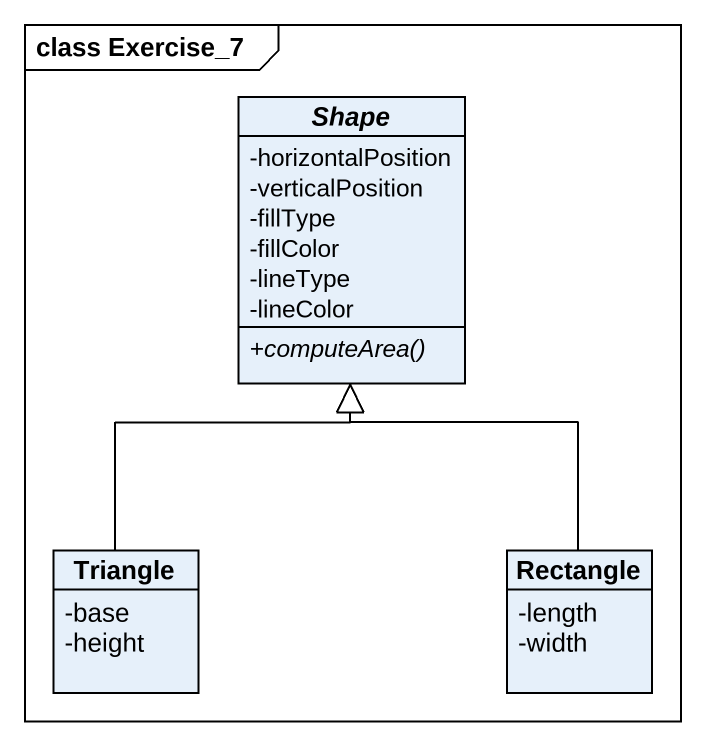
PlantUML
@startuml
mainframe class Exercise_7
hide circle
hide empty members
skinparam classAttributeIconSize 0
abstract class Shape {
  -horizontalPosition
  -verticalPosition
  -fillType
  -fillColor
  -lineType
  -lineColor
  {abstract} +computeArea()
}
class Triangle {
  -base
  -height
}
class "Rectangle" as Rectangle_ {
  -length
  -width
}
Triangle -up-|> Shape
Rectangle_ -up-|> Shape
@enduml
